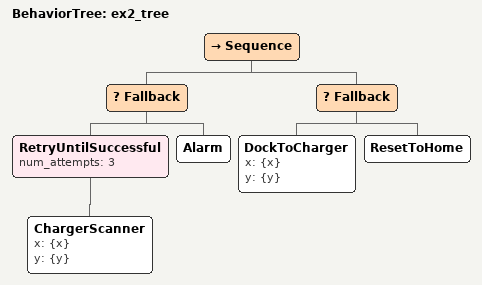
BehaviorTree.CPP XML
<?xml version="1.0" encoding="UTF-8"?>
<root BTCPP_format="4">
  <BehaviorTree ID="ex2_tree">
    <Sequence>
      <Fallback>
        <RetryUntilSuccessful num_attempts="3">
          <ChargerScanner x="{x}" y="{y}" />
        </RetryUntilSuccessful>
        <Alarm />
      </Fallback>
      <Fallback>
        <DockToCharger x="{x}" y="{y}" />
        <ResetToHome />
      </Fallback>
    </Sequence>
  </BehaviorTree>
</root>
